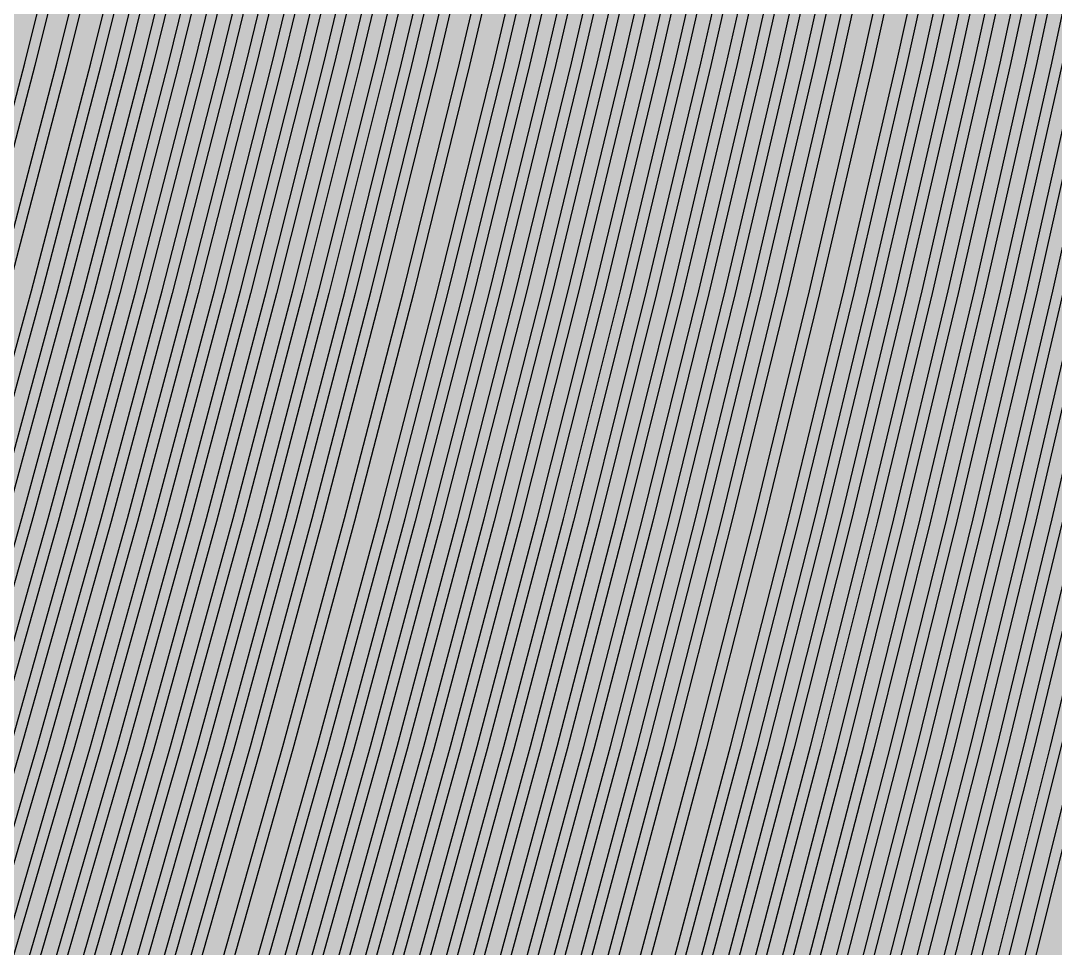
# Model space of a CAD drawing. Header units: metres. Extents: x -7231 to 10969, y -37556 to 1873.
# Drawn here: x 280.9 to 480.9, y -1058.2 to -879 of the extents above; entities that cross this region are included whole.
import ezdxf

# ---------------------------------------------------------------- set-up
doc = ezdxf.new("R2010")
doc.units = ezdxf.units.M
doc.layers.add('Metal1', color=4, linetype='CONTINUOUS')
doc.layers.add('Polyimide', color=7, linetype='CONTINUOUS')

msp = doc.modelspace()

# ---------------------------------------------------------------- hatches: boundary and pattern name
at = {"layer": 'Polyimide'}
msp.add_hatch(color=7, dxfattribs=at).paths.add_polyline_path([(4065.69, -468), (4066.67, -501.99), (4068.51, -535.99), (4071.41, -569.99), (4075.54, -603.99), (4081.04, -637.99), (4088.01, -671.99), (4096.52, -705.98), (4106.62, -739.98), (4118.33, -773.98), (4131.63, -807.98), (4146.49, -841.98), (4162.87, -875.98), (4180.68, -909.97), (4199.83, -943.97), (4220.22, -977.97), (4241.73, -1011.97), (4264.21, -1045.97), (4287.52, -1079.96), (4311.51, -1113.96), (4336.01, -1147.96), (4360.86, -1181.96), (4385.88, -1215.96), (4410.89, -1249.96), (4435.74, -1283.95), (4460.24, -1317.95), (4484.23, -1351.95), (4507.54, -1385.95), (4530.02, -1419.95), (4551.53, -1453.94), (4571.92, -1487.94), (4591.07, -1521.94), (4608.88, -1555.94), (4625.26, -1589.94), (4640.12, -1623.94), (4653.42, -1657.93), (4665.13, -1691.93), (4675.23, -1725.93), (4683.74, -1759.93), (4690.71, -1793.93), (4696.21, -1827.93), (4700.34, -1861.92), (4703.24, -1895.92), (4705.08, -1929.92), (4706.06, -1963.92), (4706.44, -1997.92), (4706.5, -2031.91), (4706.5, -4793.02), (4709.95, -4838.39), (4720.22, -4882.71), (4737.08, -4924.98), (4760.13, -4964.2), (4788.85, -4999.49), (4822.58, -5030.03), (4860.53, -5055.12), (4901.85, -5074.18), (4901.85, -5074.18), (4970.68, -5105.23), (5034.7, -5145.26), (5092.76, -5193.54), (5143.8, -5249.19), (5186.89, -5311.2), (5221.24, -5378.44), (5246.23, -5449.69), (5261.41, -5523.66), (5266.5, -5599), (5261.41, -5674.34), (5246.23, -5748.31), (5221.24, -5819.56), (5186.89, -5886.8), (5143.8, -5948.81), (5092.76, -6004.46), (5034.7, -6052.74), (4970.68, -6092.77), (4901.85, -6123.82), (4860.53, -6142.88), (4822.58, -6167.97), (4788.85, -6198.51), (4760.13, -6233.8), (4737.08, -6273.02), (4720.22, -6315.29), (4709.95, -6359.61), (4706.5, -6404.98), (4706.5, -9221.52), (4709.95, -9266.88), (4720.22, -9311.21), (4737.08, -9353.47), (4760.13, -9392.7), (4788.85, -9427.98), (4822.58, -9458.52), (4860.53, -9483.61), (4901.85, -9502.67), (4970.68, -9533.72), (5034.7, -9573.75), (5092.76, -9622.03), (5143.8, -9677.68), (5186.89, -9739.69), (5221.24, -9806.94), (5246.23, -9878.19), (5261.41, -9952.16), (5266.5, -10027.49), (5261.41, -10102.83), (5246.23, -10176.8), (5221.24, -10248.05), (5186.89, -10315.3), (5143.8, -10377.31), (5092.76, -10432.96), (5034.7, -10481.24), (4970.68, -10521.27), (4901.85, -10552.32), (4860.53, -10571.38), (4822.58, -10596.46), (4788.85, -10627), (4760.13, -10662.29), (4737.08, -10701.52), (4720.22, -10743.78), (4709.95, -10788.1), (4706.5, -10833.47), (4706.5, -13650.01), (4709.95, -13695.38), (4720.22, -13739.7), (4737.08, -13781.96), (4760.13, -13821.19), (4788.85, -13856.48), (4822.58, -13887.02), (4860.53, -13912.11), (4901.85, -13931.17), (4970.68, -13962.22), (5034.7, -14002.25), (5092.76, -14050.53), (5143.8, -14106.18), (5186.89, -14168.19), (5221.24, -14235.43), (5246.23, -14306.68), (5261.41, -14380.65), (5266.5, -14455.99), (5261.41, -14531.33), (5246.23, -14605.29), (5221.24, -14676.55), (5186.89, -14743.79), (5143.8, -14805.8), (5092.76, -14861.45), (5034.7, -14909.73), (4970.68, -14949.76), (4901.85, -14980.81), (4860.53, -14999.87), (4822.58, -15024.96), (4788.85, -15055.5), (4760.13, -15090.79), (4737.08, -15130.01), (4720.22, -15172.27), (4709.95, -15216.6), (4706.5, -15261.97), (4706.5, -15455.99), (4720.95, -15750.04), (4764.14, -16041.26), (4835.68, -16326.84), (4934.86, -16604.04), (5060.74, -16870.18), (5212.09, -17122.7), (5387.47, -17359.17), (5585.18, -17577.31), (5803.32, -17775.02), (6039.79, -17950.4), (6292.31, -18101.75), (6558.45, -18227.63), (6835.65, -18326.81), (7121.23, -18398.34), (7412.45, -18441.54), (7706.5, -18455.99), (9969.01, -18455.99), (10047.42, -18459.84), (10125.08, -18471.36), (10201.23, -18490.44), (10275.15, -18516.89), (10346.12, -18550.45), (10413.46, -18590.81), (10476.52, -18637.58), (10534.69, -18690.3), (10587.41, -18748.47), (10634.18, -18811.53), (10674.54, -18878.87), (10708.11, -18949.84), (10734.56, -19023.76), (10753.63, -19099.92), (10765.15, -19177.58), (10769.01, -19255.99), (10769.01, -20895.8), (10730.24, -20951.41), (10694.6, -21009.08), (10662.21, -21068.63), (10633.17, -21129.89), (10607.55, -21192.66), (10585.45, -21256.74), (10566.93, -21321.96), (10552.05, -21388.09), (10540.84, -21454.95), (10533.35, -21522.33), (10529.6, -21590.02), (10529.6, -21657.81), (10533.35, -21725.5), (10540.84, -21792.87), (10552.05, -21859.73), (10566.93, -21925.87), (10585.45, -21991.08), (10607.55, -22055.17), (10633.17, -22117.94), (10662.21, -22179.19), (10694.6, -22238.74), (10730.24, -22296.41), (10769.01, -22352.03), (10769.01, -32454.24), (10728.74, -32510.49), (10691.72, -32568.92), (10658.05, -32629.35), (10627.85, -32691.58), (10601.2, -32755.42), (10578.21, -32820.67), (10558.93, -32887.1), (10543.44, -32954.52), (10531.77, -33022.71), (10523.97, -33091.44), (10520.07, -33160.51), (10520.07, -33229.69), (10523.97, -33298.75), (10531.77, -33367.49), (10543.44, -33435.67), (10558.93, -33503.09), (10578.21, -33569.53), (10601.2, -33634.77), (10627.85, -33698.61), (10658.05, -33760.85), (10691.72, -33821.28), (10728.74, -33879.71), (10769.01, -33935.96), (10769.01, -36556), (10765.15, -36634.41), (10753.63, -36712.07), (10734.56, -36788.23), (10708.11, -36862.15), (10674.54, -36933.12), (10634.18, -37000.46), (10587.41, -37063.51), (10534.69, -37121.69), (10476.52, -37174.41), (10413.46, -37221.18), (10346.12, -37261.54), (10275.15, -37295.1), (10201.23, -37321.55), (10125.08, -37340.63), (10047.42, -37352.15), (9969.01, -37356), (-6231.01, -37356), (-6309.42, -37352.15), (-6387.08, -37340.63), (-6463.23, -37321.55), (-6537.15, -37295.1), (-6608.12, -37261.54), (-6675.46, -37221.18), (-6738.52, -37174.41), (-6796.69, -37121.69), (-6849.41, -37063.51), (-6896.18, -37000.46), (-6936.54, -36933.12), (-6970.11, -36862.15), (-6996.56, -36788.23), (-7015.63, -36712.07), (-7027.15, -36634.41), (-7031.01, -36556), (-7031.01, -33936), (-6990.74, -33879.75), (-6953.7, -33821.31), (-6920.03, -33760.88), (-6889.82, -33698.64), (-6863.18, -33634.8), (-6840.18, -33569.55), (-6820.9, -33503.11), (-6805.4, -33435.69), (-6793.74, -33367.49), (-6785.94, -33298.75), (-6782.03, -33229.68), (-6782.03, -33160.5), (-6785.94, -33091.43), (-6793.74, -33022.69), (-6805.4, -32954.5), (-6820.9, -32887.07), (-6840.18, -32820.63), (-6863.18, -32755.39), (-6889.82, -32691.54), (-6920.03, -32629.3), (-6953.7, -32568.87), (-6990.74, -32510.43), (-7031.01, -32454.18), (-7031.01, -22364.83), (-6990.74, -22308.58), (-6953.7, -22250.14), (-6920.03, -22189.71), (-6889.82, -22127.47), (-6863.18, -22063.62), (-6840.18, -21998.38), (-6820.9, -21931.94), (-6805.4, -21864.51), (-6793.74, -21796.32), (-6785.94, -21727.58), (-6782.03, -21658.51), (-6782.03, -21589.33), (-6785.94, -21520.26), (-6793.74, -21451.52), (-6805.4, -21383.32), (-6820.9, -21315.9), (-6840.18, -21249.46), (-6863.18, -21184.21), (-6889.82, -21120.37), (-6920.03, -21058.13), (-6953.7, -20997.7), (-6990.74, -20939.26), (-7031.01, -20883.01), (-7031.01, -19255.99), (-7027.15, -19177.58), (-7015.63, -19099.92), (-6996.56, -19023.76), (-6970.11, -18949.84), (-6936.54, -18878.87), (-6896.18, -18811.53), (-6849.41, -18748.47), (-6796.69, -18690.3), (-6738.52, -18637.58), (-6675.46, -18590.81), (-6608.12, -18550.45), (-6537.15, -18516.89), (-6463.23, -18490.44), (-6387.08, -18471.36), (-6309.42, -18459.84), (-6231.01, -18455.99), (-3968.5, -18455.99), (-3674.45, -18441.54), (-3383.23, -18398.34), (-3097.65, -18326.81), (-2820.45, -18227.63), (-2554.31, -18101.75), (-2301.79, -17950.4), (-2065.32, -17775.02), (-1847.18, -17577.31), (-1649.47, -17359.17), (-1474.09, -17122.7), (-1322.74, -16870.18), (-1196.86, -16604.04), (-1097.68, -16326.84), (-1026.14, -16041.26), (-982.95, -15750.04), (-968.5, -15455.99), (-968.5, -15261.97), (-971.95, -15216.6), (-982.22, -15172.27), (-999.08, -15130.01), (-1022.13, -15090.79), (-1050.85, -15055.5), (-1084.58, -15024.96), (-1122.53, -14999.87), (-1163.85, -14980.81), (-1232.68, -14949.76), (-1296.7, -14909.73), (-1354.76, -14861.45), (-1405.8, -14805.8), (-1448.89, -14743.79), (-1483.24, -14676.55), (-1508.23, -14605.29), (-1523.41, -14531.33), (-1528.5, -14455.99), (-1523.41, -14380.65), (-1508.23, -14306.68), (-1483.24, -14235.43), (-1448.89, -14168.19), (-1405.8, -14106.18), (-1354.76, -14050.53), (-1296.7, -14002.25), (-1232.68, -13962.22), (-1163.85, -13931.17), (-1122.53, -13912.11), (-1084.58, -13887.02), (-1050.85, -13856.48), (-1022.13, -13821.19), (-999.08, -13781.96), (-982.22, -13739.7), (-971.95, -13695.38), (-968.5, -13650.01), (-968.5, -12309.64), (-971.95, -12264.27), (-982.22, -12219.94), (-999.08, -12177.68), (-1022.13, -12138.46), (-1050.85, -12103.17), (-1084.58, -12072.63), (-1122.53, -12047.54), (-1163.85, -12028.48), (-1232.68, -11997.43), (-1296.7, -11957.4), (-1354.76, -11909.12), (-1405.8, -11853.47), (-1448.89, -11791.46), (-1483.24, -11724.22), (-1508.23, -11652.96), (-1523.41, -11579), (-1528.5, -11503.66), (-1523.41, -11428.32), (-1508.23, -11354.35), (-1483.24, -11283.1), (-1448.89, -11215.86), (-1405.8, -11153.85), (-1354.76, -11098.2), (-1296.7, -11049.92), (-1232.68, -11009.89), (-1163.85, -10978.84), (-1122.53, -10959.78), (-1084.58, -10934.69), (-1050.85, -10904.15), (-1022.13, -10868.86), (-999.08, -10829.63), (-982.22, -10787.37), (-971.95, -10743.05), (-968.5, -10697.68), (-968.5, -9357.31), (-971.95, -9311.94), (-982.22, -9267.62), (-999.08, -9225.35), (-1022.13, -9186.13), (-1050.85, -9150.84), (-1084.58, -9120.3), (-1122.53, -9095.21), (-1163.85, -9076.15), (-1163.85, -9076.15), (-1232.68, -9045.1), (-1296.7, -9005.07), (-1354.76, -8956.79), (-1405.8, -8901.14), (-1448.89, -8839.13), (-1483.24, -8771.89), (-1508.23, -8700.64), (-1523.41, -8626.67), (-1528.5, -8551.33), (-1523.41, -8475.99), (-1508.23, -8402.02), (-1483.24, -8330.77), (-1448.89, -8263.53), (-1405.8, -8201.52), (-1354.76, -8145.87), (-1296.7, -8097.59), (-1232.68, -8057.56), (-1163.85, -8026.51), (-1163.85, -8026.51), (-1122.53, -8007.45), (-1084.58, -7982.36), (-1050.85, -7951.82), (-1022.13, -7916.53), (-999.08, -7877.31), (-982.22, -7835.04), (-971.95, -7790.72), (-968.5, -7745.35), (-968.5, -6404.98), (-971.95, -6359.61), (-982.22, -6315.29), (-999.08, -6273.02), (-1022.13, -6233.8), (-1050.85, -6198.51), (-1084.58, -6167.97), (-1122.53, -6142.88), (-1163.85, -6123.82), (-1163.85, -6123.82), (-1232.68, -6092.77), (-1296.7, -6052.74), (-1354.76, -6004.46), (-1405.8, -5948.81), (-1448.89, -5886.8), (-1483.24, -5819.56), (-1508.23, -5748.31), (-1523.41, -5674.34), (-1528.5, -5599), (-1523.41, -5523.66), (-1508.23, -5449.69), (-1483.24, -5378.44), (-1448.89, -5311.2), (-1405.8, -5249.19), (-1354.76, -5193.54), (-1296.7, -5145.26), (-1232.68, -5105.23), (-1163.85, -5074.18), (-1163.85, -5074.18), (-1122.53, -5055.12), (-1084.58, -5030.03), (-1050.85, -4999.49), (-1022.13, -4964.2), (-999.08, -4924.98), (-982.22, -4882.71), (-971.95, -4838.39), (-968.5, -4793.02), (-968.5, -2031.91), (-968.44, -1997.92), (-968.06, -1963.92), (-967.05, -1929.92), (-965.18, -1895.92), (-962.22, -1861.92), (-958.01, -1827.93), (-952.41, -1793.93), (-945.31, -1759.93), (-936.64, -1725.93), (-926.35, -1691.93), (-914.43, -1657.93), (-900.88, -1623.94), (-885.74, -1589.94), (-869.05, -1555.94), (-850.91, -1521.94), (-831.4, -1487.94), (-810.63, -1453.94), (-788.72, -1419.95), (-765.82, -1385.95), (-742.07, -1351.95), (-717.63, -1317.95), (-692.67, -1283.95), (-667.36, -1249.96), (-641.88, -1215.96), (-616.39, -1181.96), (-591.08, -1147.96), (-566.12, -1113.96), (-541.68, -1079.96), (-517.93, -1045.97), (-495.03, -1011.97), (-473.12, -977.97), (-452.35, -943.97), (-432.84, -909.97), (-414.7, -875.98), (-398.01, -841.98), (-382.87, -807.98), (-369.32, -773.98), (-357.4, -739.98), (-347.11, -705.98), (-338.44, -671.99), (-331.34, -637.99), (-325.74, -603.99), (-321.53, -569.99), (-318.57, -535.99), (-316.7, -501.99), (-315.69, -468), (-315.31, -434), (-315.25, -400), (-315.25, 401), (-315.25, 451), (-315.25, 1644), (-270.25, 1644), (-270.03, 1637.13), (-269.35, 1630.29), (-268.23, 1623.52), (-266.67, 1616.82), (-264.68, 1610.25), (-262.26, 1603.82), (-259.42, 1597.56), (-256.18, 1591.5), (-252.55, 1585.67), (-248.55, 1580.08), (-244.19, 1574.77), (-239.5, 1569.75), (-234.48, 1565.06), (-229.17, 1560.7), (-223.58, 1556.7), (-217.75, 1553.07), (-211.69, 1549.83), (-205.43, 1546.99), (-199, 1544.57), (-192.43, 1542.58), (-185.73, 1541.02), (-178.96, 1539.9), (-172.12, 1539.22), (-165.25, 1539), (-158.38, 1539.22), (-151.54, 1539.9), (-144.77, 1541.02), (-138.07, 1542.58), (-131.5, 1544.57), (-125.07, 1546.99), (-118.81, 1549.83), (-112.75, 1553.07), (-106.92, 1556.7), (-101.33, 1560.7), (-96.02, 1565.06), (-91, 1569.75), (-86.31, 1574.77), (-81.95, 1580.08), (-77.95, 1585.67), (-74.32, 1591.5), (-71.08, 1597.56), (-68.24, 1603.82), (-65.82, 1610.25), (-63.83, 1616.82), (-62.27, 1623.52), (-61.15, 1630.29), (-60.47, 1637.13), (-60.25, 1644), (1853, 1644), (1853, 1573), (3815.25, 1573), (3815.46, 1579.54), (3816.11, 1586.05), (3817.17, 1592.51), (3818.66, 1598.88), (3820.56, 1605.14), (3822.86, 1611.27), (3825.56, 1617.23), (3828.65, 1623), (3832.1, 1628.56), (3835.91, 1633.88), (3840.07, 1638.93), (3844.54, 1643.71), (3849.32, 1648.18), (3854.37, 1652.34), (3859.69, 1656.15), (3865.25, 1659.6), (3871.02, 1662.69), (3876.98, 1665.39), (3883.11, 1667.69), (3889.37, 1669.59), (3895.74, 1671.08), (3902.2, 1672.14), (3908.71, 1672.79), (3915.25, 1673), (3921.79, 1672.79), (3928.3, 1672.14), (3934.76, 1671.08), (3941.13, 1669.59), (3947.39, 1667.69), (3953.52, 1665.39), (3959.48, 1662.69), (3965.25, 1659.6), (3970.81, 1656.15), (3976.13, 1652.34), (3981.18, 1648.18), (3985.96, 1643.71), (3990.43, 1638.93), (3994.59, 1633.88), (3998.4, 1628.56), (4001.85, 1623), (4004.94, 1617.23), (4007.64, 1611.27), (4009.94, 1605.14), (4011.84, 1598.88), (4013.33, 1592.51), (4014.39, 1586.05), (4015.04, 1579.54), (4015.25, 1573), (4065.25, 1573), (4065.25, 451), (4065.25, 401), (4065.25, -400), (4065.31, -434), (4065.69, -468)])

# ---------------------------------------------------------------- linework, layer by layer
at = {"layer": 'Metal1'}
for points in [[(363.03, -1415.32), (378.04, -1371.31), (392.52, -1327.3), (406.49, -1283.29), (419.96, -1239.28), (432.93, -1195.27), (445.41, -1151.27), (457.39, -1107.26), (468.9, -1063.25), (479.93, -1019.24), (490.49, -975.23), (500.58, -931.22), (510.21, -887.21), (519.38, -843.2), (528.09, -799.19), (536.36, -755.18), (544.18, -711.17), (551.56, -667.16), (558.5, -623.15), (565, -579.14), (571.07, -535.13), (576.71, -491.13), (581.92, -447.12), (586.7, -403.11)], [(588.69, -403.31), (583.91, -447.34), (578.69, -491.37), (573.05, -535.4), (566.98, -579.43), (560.47, -623.46), (553.53, -667.48), (546.15, -711.51), (538.33, -755.54), (530.06, -799.57), (521.34, -843.6), (512.16, -887.63), (502.53, -931.66), (492.43, -975.69), (481.87, -1019.71), (470.84, -1063.74), (459.33, -1107.77), (447.33, -1151.8), (434.85, -1195.83), (421.88, -1239.86), (408.4, -1283.89), (394.42, -1327.92), (379.93, -1371.95), (364.92, -1415.98)], [(368.77, -1415.32), (383.69, -1371.31), (398.11, -1327.3), (412.01, -1283.29), (425.41, -1239.29), (438.32, -1195.28), (450.73, -1151.27), (462.66, -1107.26), (474.11, -1063.25), (485.08, -1019.24), (495.59, -975.23), (505.63, -931.22), (515.21, -887.21), (524.34, -843.2), (533.01, -799.19), (541.23, -755.18), (549.02, -711.17), (556.36, -667.16), (563.26, -623.15), (569.73, -579.15), (575.77, -535.14), (581.38, -491.13), (586.57, -447.12)], [(588.55, -447.34), (583.37, -491.37), (577.75, -535.4), (571.71, -579.43), (565.24, -623.46), (558.33, -667.48), (550.99, -711.51), (543.2, -755.54), (534.97, -799.57), (526.3, -843.6), (517.17, -887.63), (507.58, -931.66), (497.54, -975.68), (487.03, -1019.71), (476.05, -1063.74), (464.59, -1107.77), (452.66, -1151.8), (440.24, -1195.83), (427.33, -1239.86), (413.92, -1283.89), (400.01, -1327.92), (385.59, -1371.95), (370.66, -1415.97)], [(105.47, -1415.26), (123.43, -1371.26), (140.77, -1327.25), (157.5, -1283.24), (173.63, -1239.23), (189.15, -1195.23), (204.09, -1151.22), (218.44, -1107.21), (232.22, -1063.2), (245.43, -1019.19), (258.07, -975.19), (270.15, -931.18), (281.68, -887.17), (292.65, -843.16), (303.09, -799.16), (312.99, -755.15), (322.35, -711.14), (331.18, -667.13), (339.49, -623.13), (347.28, -579.12), (354.54, -535.11)], [(356.52, -535.42), (349.25, -579.45), (341.46, -623.48), (333.15, -667.52), (324.31, -711.55), (314.94, -755.58), (305.04, -799.61), (294.6, -843.64), (283.61, -887.67), (272.08, -931.7), (259.99, -975.73), (247.34, -1019.76), (234.13, -1063.79), (220.35, -1107.82), (205.99, -1151.85), (191.04, -1195.88), (175.51, -1239.91), (159.37, -1283.94), (142.64, -1327.97), (125.29, -1372), (107.31, -1416.03)], [(111.96, -1415.26), (129.89, -1371.26), (147.21, -1327.25), (163.91, -1283.24), (180.01, -1239.23), (195.51, -1195.23), (210.42, -1151.22), (224.75, -1107.21), (238.5, -1063.2), (251.69, -1019.2), (264.31, -975.19), (276.37, -931.18), (287.88, -887.17), (298.84, -843.16), (309.26, -799.16), (319.14, -755.15), (328.49, -711.14), (337.3, -667.13), (345.6, -623.13), (353.37, -579.12), (360.62, -535.11)], [(362.6, -535.42), (355.34, -579.45), (347.57, -623.48), (339.27, -667.51), (330.44, -711.55), (321.09, -755.58), (311.21, -799.61), (300.78, -843.64), (289.81, -887.67), (278.3, -931.7), (266.23, -975.73), (253.61, -1019.76), (240.42, -1063.79), (226.65, -1107.82), (212.32, -1151.85), (197.4, -1195.88), (181.89, -1239.91), (165.78, -1283.94), (149.07, -1327.97), (131.75, -1372), (113.81, -1416.03)], [(118.71, -1415.27), (136.62, -1371.26), (153.92, -1327.25), (170.61, -1283.24), (186.7, -1239.23), (202.18, -1195.23), (217.08, -1151.22), (231.4, -1107.21), (245.14, -1063.2), (258.32, -1019.2), (270.93, -975.19), (282.98, -931.18), (294.48, -887.17), (305.43, -843.16), (315.84, -799.16), (325.71, -755.15), (335.05, -711.14), (343.86, -667.13), (352.15, -623.13), (359.92, -579.12), (367.16, -535.11)], [(369.14, -535.42), (361.89, -579.45), (354.12, -623.48), (345.83, -667.51), (337.01, -711.54), (327.67, -755.58), (317.79, -799.61), (307.37, -843.64), (296.41, -887.67), (284.91, -931.7), (272.85, -975.73), (260.24, -1019.76), (247.06, -1063.79), (233.31, -1107.82), (218.98, -1151.85), (204.08, -1195.88), (188.58, -1239.91), (172.49, -1283.94), (155.79, -1327.97), (138.48, -1372), (120.55, -1416.03)], [(124.44, -1415.27), (142.28, -1371.26), (159.51, -1327.25), (176.13, -1283.24), (192.15, -1239.24), (207.57, -1195.23), (222.41, -1151.22), (236.67, -1107.21), (250.35, -1063.2), (263.47, -1019.2), (276.03, -975.19), (288.03, -931.18), (299.48, -887.17), (310.39, -843.17), (320.75, -799.16), (330.59, -755.15), (339.89, -711.14), (348.66, -667.13), (356.91, -623.13), (364.65, -579.12), (371.87, -535.11)], [(373.84, -535.42), (366.62, -579.45), (358.88, -623.48), (350.63, -667.51), (341.85, -711.54), (332.54, -755.57), (322.7, -799.6), (312.33, -843.64), (301.42, -887.67), (289.96, -931.7), (277.95, -975.73), (265.39, -1019.76), (252.27, -1063.79), (238.57, -1107.82), (224.31, -1151.85), (209.46, -1195.88), (194.03, -1239.91), (178, -1283.94), (161.38, -1327.97), (144.14, -1372), (126.29, -1416.03)], [(130.17, -1415.27), (147.94, -1371.26), (165.1, -1327.25), (181.65, -1283.24), (197.6, -1239.24), (212.96, -1195.23), (227.73, -1151.22), (241.93, -1107.21), (255.56, -1063.21), (268.62, -1019.2), (281.13, -975.19), (293.08, -931.18), (304.48, -887.17), (315.34, -843.17), (325.67, -799.16), (335.46, -755.15), (344.72, -711.14), (353.46, -667.13), (361.68, -623.13), (369.38, -579.12), (376.57, -535.11)], [(378.54, -535.42), (371.35, -579.45), (363.65, -623.48), (355.42, -667.51), (346.68, -711.54), (337.41, -755.57), (327.62, -799.6), (317.29, -843.63), (306.42, -887.66), (295.01, -931.69), (283.06, -975.73), (270.54, -1019.76), (257.47, -1063.79), (243.84, -1107.82), (229.63, -1151.85), (214.85, -1195.88), (199.48, -1239.91), (183.52, -1283.94), (166.96, -1327.97), (149.8, -1372), (132.02, -1416.03)], [(135.91, -1415.27), (153.6, -1371.26), (170.68, -1327.25), (187.16, -1283.25), (203.05, -1239.24), (218.34, -1195.23), (233.06, -1151.22), (247.2, -1107.21), (260.77, -1063.21), (273.78, -1019.2), (286.23, -975.19), (298.13, -931.18), (309.49, -887.17), (320.3, -843.17), (330.58, -799.16), (340.33, -755.15), (349.56, -711.14), (358.26, -667.14), (366.44, -623.13), (374.11, -579.12), (381.27, -535.11)], [(383.25, -535.42), (376.08, -579.45), (368.41, -623.48), (360.22, -667.51), (351.52, -711.54), (342.29, -755.57), (332.53, -799.6), (322.25, -843.63), (311.43, -887.66), (300.06, -931.69), (288.16, -975.72), (275.7, -1019.75), (262.68, -1063.78), (249.11, -1107.81), (234.96, -1151.85), (220.24, -1195.88), (204.93, -1239.91), (189.04, -1283.94), (172.55, -1327.97), (155.46, -1372), (137.76, -1416.03)], [(141.64, -1415.27), (159.26, -1371.26), (176.27, -1327.25), (192.68, -1283.25), (208.5, -1239.24), (223.73, -1195.23), (238.38, -1151.22), (252.46, -1107.22), (265.98, -1063.21), (278.93, -1019.2), (291.33, -975.19), (303.18, -931.18), (314.49, -887.18), (325.26, -843.17), (335.5, -799.16), (345.21, -755.15), (354.39, -711.14), (363.06, -667.14), (371.21, -623.13), (378.84, -579.12), (385.97, -535.11)], [(387.95, -535.42), (380.82, -579.45), (373.17, -623.48), (365.02, -667.51), (356.35, -711.54), (347.16, -755.57), (337.45, -799.6), (327.21, -843.63), (316.43, -887.66), (305.12, -931.69), (293.26, -975.72), (280.85, -1019.75), (267.89, -1063.78), (254.37, -1107.81), (240.28, -1151.84), (225.62, -1195.87), (210.38, -1239.9), (194.56, -1283.93), (178.14, -1327.96), (161.12, -1371.99), (143.49, -1416.03)], [(147.37, -1415.27), (164.92, -1371.26), (181.86, -1327.26), (198.2, -1283.25), (213.95, -1239.24), (229.12, -1195.23), (243.71, -1151.22), (257.73, -1107.22), (271.18, -1063.21), (284.08, -1019.2), (296.43, -975.19), (308.23, -931.18), (319.49, -887.18), (330.22, -843.17), (340.41, -799.16), (350.08, -755.15), (359.23, -711.15), (367.86, -667.14), (375.97, -623.13), (383.57, -579.12), (390.67, -535.11)], [(392.65, -535.42), (385.55, -579.45), (377.94, -623.48), (369.82, -667.51), (361.19, -711.54), (352.04, -755.57), (342.36, -799.6), (332.16, -843.63), (321.43, -887.66), (310.17, -931.69), (298.36, -975.72), (286.01, -1019.75), (273.1, -1063.78), (259.64, -1107.81), (245.61, -1151.84), (231.01, -1195.87), (215.84, -1239.9), (200.08, -1283.93), (183.73, -1327.96), (166.78, -1371.99), (149.22, -1416.02)], [(153.1, -1415.27), (170.57, -1371.27), (187.44, -1327.26), (203.72, -1283.25), (219.4, -1239.24), (234.5, -1195.23), (249.03, -1151.23), (262.99, -1107.22), (276.39, -1063.21), (289.24, -1019.2), (301.53, -975.19), (313.28, -931.19), (324.5, -887.18), (335.18, -843.17), (345.33, -799.16), (354.95, -755.15), (364.06, -711.15), (372.65, -667.14), (380.73, -623.13), (388.31, -579.12), (395.37, -535.11)], [(397.35, -535.42), (390.28, -579.45), (382.7, -623.48), (374.62, -667.51), (366.02, -711.54), (356.91, -755.57), (347.28, -799.6), (337.12, -843.63), (326.44, -887.66), (315.22, -931.69), (303.46, -975.72), (291.16, -1019.75), (278.31, -1063.78), (264.9, -1107.81), (250.93, -1151.84), (236.4, -1195.87), (221.29, -1239.9), (205.6, -1283.93), (189.31, -1327.96), (172.44, -1371.99), (154.96, -1416.02)], [(158.84, -1415.27), (176.23, -1371.27), (193.03, -1327.26), (209.23, -1283.25), (224.85, -1239.24), (239.89, -1195.23), (254.36, -1151.23), (268.26, -1107.22), (281.6, -1063.21), (294.39, -1019.2), (306.63, -975.19), (318.33, -931.19), (329.5, -887.18), (340.13, -843.17), (350.24, -799.16), (359.83, -755.15), (368.9, -711.15), (377.45, -667.14), (385.5, -623.13), (393.04, -579.12), (400.08, -535.11)], [(402.05, -535.42), (395.01, -579.45), (387.47, -623.48), (379.42, -667.51), (370.86, -711.54), (361.78, -755.57), (352.19, -799.6), (342.08, -843.63), (331.44, -887.66), (320.27, -931.69), (308.56, -975.72), (296.31, -1019.75), (283.52, -1063.78), (270.17, -1107.81), (256.26, -1151.84), (241.79, -1195.87), (226.74, -1239.9), (211.11, -1283.93), (194.9, -1327.96), (178.1, -1371.99), (160.69, -1416.02)], [(164.57, -1415.28), (181.89, -1371.27), (198.62, -1327.26), (214.75, -1283.25), (230.3, -1239.24), (245.28, -1195.24), (259.68, -1151.23), (273.52, -1107.22), (286.81, -1063.21), (299.54, -1019.2), (311.73, -975.2), (323.39, -931.19), (334.5, -887.18), (345.09, -843.17), (355.16, -799.16), (364.7, -755.16), (373.73, -711.15), (382.25, -667.14), (390.26, -623.13), (397.77, -579.12), (404.78, -535.11)], [(406.75, -535.42), (399.74, -579.45), (392.23, -623.48), (384.22, -667.51), (375.69, -711.54), (366.66, -755.57), (357.11, -799.6), (347.04, -843.63), (336.45, -887.66), (325.32, -931.69), (313.67, -975.72), (301.47, -1019.75), (288.73, -1063.78), (275.43, -1107.81), (261.59, -1151.84), (247.17, -1195.87), (232.19, -1239.9), (216.63, -1283.93), (200.49, -1327.96), (183.76, -1371.99), (166.43, -1416.02)], [(170.3, -1415.28), (187.55, -1371.27), (204.2, -1327.26), (220.27, -1283.25), (235.75, -1239.25), (250.66, -1195.24), (265.01, -1151.23), (278.79, -1107.22), (292.02, -1063.21), (304.7, -1019.21), (316.84, -975.2), (328.44, -931.19), (339.51, -887.18), (350.05, -843.17), (360.07, -799.16), (369.58, -755.16), (378.57, -711.15), (387.05, -667.14), (395.03, -623.13), (402.5, -579.12), (409.48, -535.12)], [(411.46, -535.42), (404.48, -579.45), (397, -623.48), (389.01, -667.51), (380.53, -711.54), (371.53, -755.57), (362.02, -799.6), (352, -843.63), (341.45, -887.66), (330.37, -931.69), (318.77, -975.72), (306.62, -1019.75), (293.94, -1063.78), (280.7, -1107.81), (266.91, -1151.84), (252.56, -1195.87), (237.64, -1239.9), (222.15, -1283.93), (206.08, -1327.96), (189.42, -1371.99), (172.16, -1416.02)], [(176.03, -1415.28), (193.21, -1371.27), (209.79, -1327.26), (225.79, -1283.25), (241.2, -1239.25), (256.05, -1195.24), (270.33, -1151.23), (284.05, -1107.22), (297.22, -1063.21), (309.85, -1019.21), (321.94, -975.2), (333.49, -931.19), (344.51, -887.18), (355.01, -843.17), (364.99, -799.17), (374.45, -755.16), (383.4, -711.15), (391.85, -667.14), (399.79, -623.13), (407.23, -579.12), (414.18, -535.12)], [(416.16, -535.42), (409.21, -579.45), (401.76, -623.48), (393.81, -667.51), (385.36, -711.54), (376.41, -755.57), (366.94, -799.6), (356.96, -843.63), (346.45, -887.66), (335.43, -931.69), (323.87, -975.72), (311.78, -1019.75), (299.14, -1063.78), (285.97, -1107.81), (272.24, -1151.84), (257.95, -1195.87), (243.09, -1239.9), (227.67, -1283.93), (211.67, -1327.96), (195.08, -1371.99), (177.89, -1416.02)], [(181.77, -1415.28), (198.87, -1371.27), (215.38, -1327.26), (231.3, -1283.26), (246.65, -1239.25), (261.43, -1195.24), (275.65, -1151.23), (289.32, -1107.22), (302.43, -1063.22), (315, -1019.21), (327.04, -975.2), (338.54, -931.19), (349.51, -887.18), (359.97, -843.17), (369.9, -799.17), (379.32, -755.16), (388.24, -711.15), (396.65, -667.14), (404.55, -623.13), (411.97, -579.13), (418.88, -535.12)], [(420.86, -535.42), (413.94, -579.45), (406.52, -623.48), (398.61, -667.51), (390.2, -711.54), (381.28, -755.57), (371.85, -799.6), (361.91, -843.63), (351.46, -887.66), (340.48, -931.69), (328.97, -975.72), (316.93, -1019.75), (304.35, -1063.78), (291.23, -1107.81), (277.56, -1151.84), (263.33, -1195.87), (248.55, -1239.9), (233.19, -1283.93), (217.25, -1327.96), (200.74, -1371.99), (183.63, -1416.02)], [(187.5, -1415.28), (204.53, -1371.27), (220.96, -1327.27), (236.82, -1283.26), (252.1, -1239.25), (266.82, -1195.24), (280.98, -1151.23), (294.58, -1107.22), (307.64, -1063.22), (320.16, -1019.21), (332.14, -975.2), (343.59, -931.19), (354.52, -887.18), (364.92, -843.18), (374.82, -799.17), (384.2, -755.16), (393.07, -711.15), (401.44, -667.14), (409.32, -623.13), (416.7, -579.13), (423.58, -535.12)], [(425.56, -535.42), (418.67, -579.45), (411.29, -623.48), (403.41, -667.51), (395.03, -711.54), (386.15, -755.57), (376.77, -799.6), (366.87, -843.62), (356.46, -887.65), (345.53, -931.68), (334.07, -975.71), (322.08, -1019.74), (309.56, -1063.77), (296.5, -1107.8), (282.89, -1151.83), (268.72, -1195.86), (254, -1239.89), (238.71, -1283.92), (222.84, -1327.95), (206.4, -1371.98), (189.36, -1416.01)], [(193.23, -1415.28), (210.18, -1371.27), (226.55, -1327.27), (242.34, -1283.26), (257.55, -1239.25), (272.21, -1195.24), (286.3, -1151.23), (299.85, -1107.23), (312.85, -1063.22), (325.31, -1019.21), (337.24, -975.2), (348.64, -931.19), (359.52, -887.18), (369.88, -843.18), (379.73, -799.17), (389.07, -755.16), (397.91, -711.15), (406.24, -667.14), (414.08, -623.13), (421.43, -579.13), (428.29, -535.12)], [(430.26, -535.42), (423.4, -579.45), (416.05, -623.47), (408.21, -667.5), (399.87, -711.53), (391.03, -755.56), (381.68, -799.59), (371.83, -843.62), (361.46, -887.65), (350.58, -931.68), (339.17, -975.71), (327.24, -1019.74), (314.77, -1063.77), (301.76, -1107.8), (288.21, -1151.83), (274.11, -1195.86), (259.45, -1239.89), (244.22, -1283.92), (228.43, -1327.95), (212.05, -1371.98), (195.1, -1416.01)], [(199.73, -1415.28), (216.65, -1371.28), (232.98, -1327.27), (248.74, -1283.26), (263.93, -1239.25), (278.56, -1195.24), (292.63, -1151.23), (306.15, -1107.23), (319.13, -1063.22), (331.57, -1019.21), (343.48, -975.2), (354.86, -931.19), (365.72, -887.19), (376.06, -843.18), (385.9, -799.17), (395.22, -755.16), (404.04, -711.15), (412.36, -667.14), (420.19, -623.14), (427.52, -579.13), (434.37, -535.12)], [(436.34, -535.42), (429.5, -579.44), (422.16, -623.47), (414.33, -667.5), (406, -711.53), (397.18, -755.56), (387.85, -799.59), (378.01, -843.62), (367.67, -887.65), (356.8, -931.68), (345.41, -975.71), (333.5, -1019.74), (321.05, -1063.77), (308.07, -1107.8), (294.54, -1151.83), (280.46, -1195.86), (265.83, -1239.89), (250.63, -1283.92), (234.86, -1327.95), (218.52, -1371.98), (201.59, -1416.01)], [(206.47, -1415.28), (223.38, -1371.28), (239.7, -1327.27), (255.45, -1283.26), (270.62, -1239.25), (285.24, -1195.24), (299.3, -1151.23), (312.81, -1107.23), (325.77, -1063.22), (338.2, -1019.21), (350.1, -975.2), (361.47, -931.19), (372.32, -887.19), (382.66, -843.18), (392.48, -799.17), (401.79, -755.16), (410.61, -711.15), (418.92, -667.14), (426.74, -623.14), (434.07, -579.13), (440.91, -535.12)], [(442.89, -535.42), (436.04, -579.44), (428.71, -623.47), (420.89, -667.5), (412.57, -711.53), (403.75, -755.56), (394.43, -799.59), (384.61, -843.62), (374.27, -887.65), (363.41, -931.68), (352.03, -975.71), (340.13, -1019.74), (327.7, -1063.77), (314.72, -1107.8), (301.21, -1151.83), (287.14, -1195.86), (272.52, -1239.89), (257.33, -1283.92), (241.58, -1327.95), (225.25, -1371.98), (208.34, -1416.01)], [(212.21, -1415.29), (229.04, -1371.28), (245.29, -1327.27), (260.97, -1283.26), (276.08, -1239.25), (290.63, -1195.24), (304.62, -1151.24), (318.07, -1107.23), (330.98, -1063.22), (343.36, -1019.21), (355.2, -975.2), (366.52, -931.19), (377.33, -887.19), (387.61, -843.18), (397.39, -799.17), (406.67, -755.16), (415.44, -711.15), (423.72, -667.14), (431.5, -623.14), (438.8, -579.13), (445.61, -535.12)], [(447.59, -535.41), (440.77, -579.44), (433.48, -623.47), (425.69, -667.5), (417.41, -711.53), (408.63, -755.56), (399.35, -799.59), (389.56, -843.62), (379.27, -887.65), (368.46, -931.68), (357.14, -975.71), (345.28, -1019.74), (332.9, -1063.77), (319.99, -1107.8), (306.53, -1151.83), (292.53, -1195.86), (277.97, -1239.89), (262.85, -1283.92), (247.17, -1327.95), (230.91, -1371.98), (214.07, -1416.01)], [(217.94, -1415.29), (234.7, -1371.28), (250.87, -1327.27), (266.48, -1283.26), (281.53, -1239.25), (296.01, -1195.25), (309.95, -1151.24), (323.34, -1107.23), (336.19, -1063.22), (348.51, -1019.21), (360.3, -975.2), (371.57, -931.2), (382.33, -887.19), (392.57, -843.18), (402.31, -799.17), (411.54, -755.16), (420.28, -711.15), (428.52, -667.15), (436.27, -623.14), (443.53, -579.13), (450.31, -535.12)], [(452.29, -535.41), (445.51, -579.44), (438.24, -623.47), (430.49, -667.5), (422.24, -711.53), (413.5, -755.56), (404.26, -799.59), (394.52, -843.62), (384.27, -887.65), (373.51, -931.68), (362.24, -975.71), (350.44, -1019.74), (338.11, -1063.77), (325.25, -1107.8), (311.86, -1151.83), (297.92, -1195.86), (283.42, -1239.89), (268.37, -1283.92), (252.76, -1327.95), (236.57, -1371.98), (219.8, -1416.01)], [(223.67, -1415.29), (240.35, -1371.28), (256.46, -1327.27), (272, -1283.26), (286.98, -1239.25), (301.4, -1195.25), (315.27, -1151.24), (328.6, -1107.23), (341.4, -1063.22), (353.66, -1019.21), (365.4, -975.2), (376.62, -931.2), (387.33, -887.19), (397.53, -843.18), (407.22, -799.17), (416.42, -755.16), (425.11, -711.15), (433.32, -667.15), (441.03, -623.14), (448.26, -579.13), (455.01, -535.12)], [(456.99, -535.41), (450.24, -579.44), (443, -623.47), (435.28, -667.5), (427.08, -711.53), (418.38, -755.56), (409.18, -799.59), (399.48, -843.62), (389.28, -887.65), (378.57, -931.68), (367.34, -975.71), (355.59, -1019.74), (343.32, -1063.77), (330.52, -1107.8), (317.18, -1151.83), (303.3, -1195.86), (288.87, -1239.89), (273.89, -1283.92), (258.34, -1327.95), (242.23, -1371.98), (225.54, -1416.01)], [(229.4, -1415.29), (246.01, -1371.28), (262.05, -1327.27), (277.52, -1283.26), (292.43, -1239.26), (306.78, -1195.25), (320.6, -1151.24), (333.87, -1107.23), (346.61, -1063.22), (358.82, -1019.21), (370.5, -975.21), (381.68, -931.2), (392.34, -887.19), (402.49, -843.18), (412.14, -799.17), (421.29, -755.16), (429.95, -711.16), (438.11, -667.15), (445.8, -623.14), (452.99, -579.13), (459.71, -535.12)], [(461.69, -535.41), (454.97, -579.44), (447.77, -623.47), (440.08, -667.5), (431.91, -711.53), (423.25, -755.56), (414.09, -799.59), (404.44, -843.62), (394.28, -887.65), (383.62, -931.68), (372.44, -975.71), (360.75, -1019.74), (348.53, -1063.77), (335.79, -1107.8), (322.51, -1151.83), (308.69, -1195.86), (294.32, -1239.89), (279.41, -1283.92), (263.93, -1327.95), (247.89, -1371.98), (231.27, -1416.01)], [(235.14, -1415.29), (251.67, -1371.28), (267.63, -1327.27), (283.03, -1283.27), (297.88, -1239.26), (312.17, -1195.25), (325.92, -1151.24), (339.13, -1107.23), (351.81, -1063.22), (363.97, -1019.22), (375.61, -975.21), (386.73, -931.2), (397.34, -887.19), (407.45, -843.18), (417.05, -799.17), (426.16, -755.16), (434.78, -711.16), (442.91, -667.15), (450.56, -623.14), (457.73, -579.13), (464.42, -535.12)], [(466.39, -535.41), (459.7, -579.44), (452.53, -623.47), (444.88, -667.5), (436.75, -711.53), (428.12, -755.56), (419.01, -799.59), (409.4, -843.62), (399.29, -887.65), (388.67, -931.68), (377.54, -975.71), (365.9, -1019.74), (353.74, -1063.77), (341.05, -1107.8), (327.83, -1151.83), (314.08, -1195.86), (299.78, -1239.89), (284.93, -1283.92), (269.52, -1327.95), (253.55, -1371.98), (237.01, -1416)], [(240.87, -1415.29), (257.33, -1371.28), (273.22, -1327.28), (288.55, -1283.27), (303.33, -1239.26), (317.56, -1195.25), (331.25, -1151.24), (344.4, -1107.23), (357.02, -1063.23), (369.12, -1019.22), (380.71, -975.21), (391.78, -931.2), (402.34, -887.19), (412.4, -843.18), (421.97, -799.17), (431.04, -755.17), (439.62, -711.16), (447.71, -667.15), (455.32, -623.14), (462.46, -579.13), (469.12, -535.12)], [(471.1, -535.41), (464.43, -579.44), (457.3, -623.47), (449.68, -667.5), (441.58, -711.53), (433, -755.56), (423.92, -799.59), (414.36, -843.62), (404.29, -887.65), (393.72, -931.68), (382.64, -975.71), (371.05, -1019.74), (358.95, -1063.77), (346.32, -1107.8), (333.16, -1151.83), (319.46, -1195.85), (305.23, -1239.88), (290.44, -1283.91), (275.11, -1327.94), (259.21, -1371.97), (242.74, -1416)], [(246.6, -1415.29), (262.99, -1371.29), (278.81, -1327.28), (294.07, -1283.27), (308.78, -1239.26), (322.94, -1195.25), (336.57, -1151.24), (349.66, -1107.23), (362.23, -1063.23), (374.28, -1019.22), (385.81, -975.21), (396.83, -931.2), (407.35, -887.19), (417.36, -843.18), (426.88, -799.17), (435.91, -755.17), (444.45, -711.16), (452.51, -667.15), (460.09, -623.14), (467.19, -579.13), (473.82, -535.12)], [(475.8, -535.41), (469.17, -579.44), (462.06, -623.47), (454.48, -667.5), (446.42, -711.53), (437.87, -755.56), (428.84, -799.59), (419.31, -843.62), (409.29, -887.65), (398.77, -931.68), (387.75, -975.71), (376.21, -1019.74), (364.16, -1063.76), (351.58, -1107.79), (338.48, -1151.82), (324.85, -1195.85), (310.68, -1239.88), (295.96, -1283.91), (280.69, -1327.94), (264.87, -1371.97), (248.47, -1416)], [(252.34, -1415.3), (268.65, -1371.29), (284.39, -1327.28), (299.59, -1283.27), (314.23, -1239.26), (328.33, -1195.25), (341.89, -1151.24), (354.93, -1107.24), (367.44, -1063.23), (379.43, -1019.22), (390.91, -975.21), (401.88, -931.2), (412.35, -887.19), (422.32, -843.18), (431.8, -799.18), (440.78, -755.17), (449.29, -711.16), (457.31, -667.15), (464.85, -623.14), (471.92, -579.13), (478.52, -535.12)], [(480.5, -535.41), (473.9, -579.44), (466.82, -623.47), (459.28, -667.5), (451.25, -711.53), (442.75, -755.56), (433.75, -799.59), (424.27, -843.62), (414.3, -887.65), (403.82, -931.67), (392.85, -975.7), (381.36, -1019.73), (369.37, -1063.76), (356.85, -1107.79), (343.81, -1151.82), (330.24, -1195.85), (316.13, -1239.88), (301.48, -1283.91), (286.28, -1327.94), (270.53, -1371.97), (254.21, -1416)], [(258.07, -1415.3), (274.31, -1371.29), (289.98, -1327.28), (305.1, -1283.27), (319.68, -1239.26), (333.72, -1195.25), (347.22, -1151.25), (360.19, -1107.24), (372.65, -1063.23), (384.58, -1019.22), (396.01, -975.21), (406.93, -931.2), (417.35, -887.19), (427.28, -843.19), (436.71, -799.18), (445.66, -755.17), (454.12, -711.16), (462.11, -667.15), (469.62, -623.14), (476.65, -579.13), (483.22, -535.12)], [(485.2, -535.41), (478.63, -579.44), (471.59, -623.47), (464.08, -667.5), (456.09, -711.53), (447.62, -755.56), (438.67, -799.59), (429.23, -843.61), (419.3, -887.64), (408.87, -931.67), (397.95, -975.7), (386.52, -1019.73), (374.57, -1063.76), (362.11, -1107.79), (349.13, -1151.82), (335.63, -1195.85), (321.58, -1239.88), (307, -1283.91), (291.87, -1327.94), (276.19, -1371.97), (259.94, -1416)], [(263.8, -1415.3), (279.96, -1371.29), (295.57, -1327.28), (310.62, -1283.27), (325.13, -1239.26), (339.1, -1195.26), (352.54, -1151.25), (365.46, -1107.24), (377.85, -1063.23), (389.74, -1019.22), (401.11, -975.21), (411.98, -931.2), (422.36, -887.2), (432.23, -843.19), (441.63, -799.18), (450.53, -755.17), (458.96, -711.16), (466.9, -667.15), (474.38, -623.14), (481.38, -579.13), (487.92, -535.12)], [(489.9, -535.41), (483.36, -579.44), (476.35, -623.47), (468.87, -667.5), (460.92, -711.53), (452.49, -755.56), (443.58, -799.58), (434.19, -843.61), (424.3, -887.64), (413.93, -931.67), (403.05, -975.7), (391.67, -1019.73), (379.78, -1063.76), (367.38, -1107.79), (354.46, -1151.82), (341.01, -1195.85), (327.03, -1239.88), (312.52, -1283.91), (297.46, -1327.94), (281.85, -1371.97), (265.67, -1416)], [(269.53, -1415.3), (285.62, -1371.29), (301.15, -1327.28), (316.14, -1283.27), (330.58, -1239.27), (344.49, -1195.26), (357.87, -1151.25), (370.72, -1107.24), (383.06, -1063.23), (394.89, -1019.22), (406.21, -975.21), (417.03, -931.2), (427.36, -887.2), (437.19, -843.19), (446.54, -799.18), (455.4, -755.17), (463.79, -711.16), (471.7, -667.15), (479.14, -623.14), (486.12, -579.13), (492.63, -535.13)], [(494.61, -535.41), (488.09, -579.44), (481.12, -623.47), (473.67, -667.5), (465.76, -711.53), (457.37, -755.55), (448.5, -799.58), (439.15, -843.61), (429.31, -887.64), (418.98, -931.67), (408.15, -975.7), (396.82, -1019.73), (384.99, -1063.76), (372.65, -1107.79), (359.78, -1151.82), (346.4, -1195.85), (332.49, -1239.88), (318.04, -1283.91), (303.04, -1327.94), (287.5, -1371.97), (271.41, -1416)], [(275.27, -1415.3), (291.28, -1371.29), (306.74, -1327.28), (321.66, -1283.27), (336.03, -1239.27), (349.88, -1195.26), (363.19, -1151.25), (375.99, -1107.24), (388.27, -1063.23), (400.04, -1019.22), (411.31, -975.21), (422.08, -931.21), (432.36, -887.2), (442.15, -843.19), (451.45, -799.18), (460.28, -755.17), (468.63, -711.16), (476.5, -667.15), (483.91, -623.14), (490.85, -579.14), (497.33, -535.13)], [(499.31, -535.41), (492.83, -579.44), (485.88, -623.47), (478.47, -667.5), (470.59, -711.52), (462.24, -755.55), (453.41, -799.58), (444.1, -843.61), (434.31, -887.64), (424.03, -931.67), (413.25, -975.7), (401.98, -1019.73), (390.2, -1063.76), (377.91, -1107.79), (365.11, -1151.82), (351.79, -1195.85), (337.94, -1239.88), (323.55, -1283.91), (308.63, -1327.94), (293.16, -1371.97), (277.14, -1416)], [(281, -1415.3), (296.94, -1371.29), (312.33, -1327.28), (327.17, -1283.28), (341.48, -1239.27), (355.26, -1195.26), (368.52, -1151.25), (381.25, -1107.24), (393.48, -1063.23), (405.2, -1019.22), (416.41, -975.22), (427.14, -931.21), (437.37, -887.2), (447.11, -843.19), (456.37, -799.18), (465.15, -755.17), (473.46, -711.16), (481.3, -667.15), (488.67, -623.14), (495.58, -579.14), (502.03, -535.13)], [(504.01, -535.41), (497.56, -579.44), (490.65, -623.47), (483.27, -667.49), (475.43, -711.52), (467.12, -755.55), (458.33, -799.58), (449.06, -843.61), (439.32, -887.64), (429.08, -931.67), (418.35, -975.7), (407.13, -1019.73), (395.41, -1063.76), (383.18, -1107.79), (370.43, -1151.82), (357.17, -1195.85), (343.39, -1239.88), (329.07, -1283.91), (314.22, -1327.93), (298.82, -1371.96), (282.88, -1415.99)], [(287.49, -1415.3), (303.4, -1371.29), (318.76, -1327.29), (333.58, -1283.28), (347.86, -1239.27), (361.62, -1195.26), (374.85, -1151.25), (387.56, -1107.24), (399.76, -1063.23), (411.46, -1019.22), (422.65, -975.22), (433.36, -931.21), (443.57, -887.2), (453.29, -843.19), (462.53, -799.18), (471.3, -755.17), (479.59, -711.16), (487.42, -667.15), (494.78, -623.15), (501.67, -579.14), (508.11, -535.13)], [(510.09, -535.41), (503.65, -579.44), (496.75, -623.46), (489.39, -667.49), (481.56, -711.52), (473.26, -755.55), (464.49, -799.58), (455.25, -843.61), (445.52, -887.64), (435.3, -931.67), (424.6, -975.7), (413.39, -1019.73), (401.69, -1063.76), (389.48, -1107.79), (376.76, -1151.82), (363.53, -1195.85), (349.77, -1239.88), (335.48, -1283.9), (320.65, -1327.93), (305.29, -1371.96), (289.37, -1415.99)], [(294.24, -1415.3), (310.13, -1371.29), (325.48, -1327.29), (340.28, -1283.28), (354.55, -1239.27), (368.29, -1195.26), (381.51, -1151.25), (394.21, -1107.24), (406.4, -1063.23), (418.09, -1019.22), (429.27, -975.22), (439.97, -931.21), (450.17, -887.2), (459.88, -843.19), (469.12, -799.18), (477.88, -755.17), (486.16, -711.16), (493.98, -667.15), (501.33, -623.15), (508.22, -579.14), (514.65, -535.13)], [(516.63, -535.41), (510.2, -579.44), (503.3, -623.46), (495.95, -667.49), (488.13, -711.52), (479.84, -755.55), (471.08, -799.58), (461.84, -843.61), (452.12, -887.64), (441.91, -931.67), (431.22, -975.7), (420.02, -1019.73), (408.33, -1063.76), (396.14, -1107.79), (383.43, -1151.82), (370.21, -1195.85), (356.46, -1239.87), (342.18, -1283.9), (327.37, -1327.93), (312.02, -1371.96), (296.12, -1415.99)], [(299.97, -1415.3), (315.79, -1371.3), (331.07, -1327.29), (345.8, -1283.28), (360, -1239.27), (373.68, -1195.26), (386.84, -1151.25), (399.48, -1107.24), (411.61, -1063.23), (423.24, -1019.23), (434.38, -975.22), (445.02, -931.21), (455.17, -887.2), (464.84, -843.19), (474.03, -799.18), (482.75, -755.17), (491, -711.16), (498.78, -667.15), (506.09, -623.15), (512.95, -579.14), (519.35, -535.13)], [(521.33, -535.41), (514.93, -579.43), (508.07, -623.46), (500.75, -667.49), (492.96, -711.52), (484.71, -755.55), (475.99, -799.58), (466.8, -843.61), (457.12, -887.64), (446.96, -931.67), (436.32, -975.7), (425.18, -1019.73), (413.54, -1063.76), (401.4, -1107.79), (388.76, -1151.81), (375.59, -1195.84), (361.91, -1239.87), (347.7, -1283.9), (332.96, -1327.93), (317.68, -1371.96), (301.85, -1415.99)], [(305.71, -1415.31), (321.45, -1371.3), (336.65, -1327.29), (351.32, -1283.28), (365.45, -1239.27), (379.07, -1195.26), (392.16, -1151.25), (404.74, -1107.24), (416.82, -1063.24), (428.4, -1019.23), (439.48, -975.22), (450.07, -931.21), (460.17, -887.2), (469.8, -843.19), (478.95, -799.18), (487.62, -755.17), (495.83, -711.16), (503.58, -667.16), (510.86, -623.15), (517.68, -579.14), (524.05, -535.13)], [(526.03, -535.41), (519.66, -579.43), (512.83, -623.46), (505.55, -667.49), (497.8, -711.52), (489.59, -755.55), (480.91, -799.58), (471.75, -843.61), (462.13, -887.64), (452.01, -931.67), (441.42, -975.7), (430.33, -1019.73), (418.75, -1063.75), (406.67, -1107.78), (394.08, -1151.81), (380.98, -1195.84), (367.36, -1239.87), (353.22, -1283.9), (338.55, -1327.93), (323.34, -1371.96), (307.58, -1415.99)], [(311.44, -1415.31), (327.11, -1371.3), (342.24, -1327.29), (356.84, -1283.28), (370.91, -1239.27), (384.45, -1195.26), (397.49, -1151.25), (410.01, -1107.25), (422.03, -1063.24), (433.55, -1019.23), (444.58, -975.22), (455.12, -931.21), (465.18, -887.2), (474.76, -843.19), (483.86, -799.18), (492.5, -755.17), (500.67, -711.17), (508.37, -667.16), (515.62, -623.15), (522.41, -579.14), (528.75, -535.13)], [(530.74, -535.4), (524.39, -579.43), (517.6, -623.46), (510.35, -667.49), (502.63, -711.52), (494.46, -755.55), (485.82, -799.58), (476.71, -843.61), (467.13, -887.64), (457.07, -931.67), (446.52, -975.7), (435.49, -1019.72), (423.96, -1063.75), (411.93, -1107.78), (399.41, -1151.81), (386.37, -1195.84), (372.81, -1239.87), (358.74, -1283.9), (344.14, -1327.93), (329, -1371.96), (313.32, -1415.99)], [(317.17, -1415.31), (332.77, -1371.3), (347.83, -1327.29), (362.35, -1283.28), (376.36, -1239.27), (389.84, -1195.26), (402.81, -1151.26), (415.27, -1107.25), (427.24, -1063.24), (438.7, -1019.23), (449.68, -975.22), (460.17, -931.21), (470.18, -887.2), (479.71, -843.19), (488.78, -799.18), (497.37, -755.18), (505.5, -711.17), (513.17, -667.16), (520.39, -623.15), (527.15, -579.14), (533.46, -535.13)], [(535.44, -535.4), (529.12, -579.43), (522.36, -623.46), (515.14, -667.49), (507.47, -711.52), (499.34, -755.55), (490.74, -799.58), (481.67, -843.61), (472.13, -887.64), (462.12, -931.67), (451.62, -975.69), (440.64, -1019.72), (429.17, -1063.75), (417.2, -1107.78), (404.73, -1151.81), (391.75, -1195.84), (378.27, -1239.87), (364.26, -1283.9), (349.72, -1327.93), (334.66, -1371.96), (319.05, -1415.99)], [(322.9, -1415.31), (338.43, -1371.3), (353.41, -1327.29), (367.87, -1283.28), (381.81, -1239.27), (395.23, -1195.27), (408.13, -1151.26), (420.54, -1107.25), (432.44, -1063.24), (443.86, -1019.23), (454.78, -975.22), (465.22, -931.21), (475.18, -887.2), (484.67, -843.19), (493.69, -799.19), (502.24, -755.18), (510.34, -711.17), (517.97, -667.16), (525.15, -623.15), (531.88, -579.14), (538.16, -535.13)], [(540.14, -535.4), (533.86, -579.43), (527.13, -623.46), (519.94, -667.49), (512.31, -711.52), (504.21, -755.55), (495.65, -799.58), (486.63, -843.61), (477.14, -887.64), (467.17, -931.66), (456.72, -975.69), (445.79, -1019.72), (434.38, -1063.75), (422.47, -1107.78), (410.06, -1151.81), (397.14, -1195.84), (383.72, -1239.87), (369.77, -1283.9), (355.31, -1327.93), (340.32, -1371.96), (324.79, -1415.99)], [(328.64, -1415.31), (344.09, -1371.3), (359, -1327.29), (373.39, -1283.29), (387.26, -1239.28), (400.61, -1195.27), (413.46, -1151.26), (425.8, -1107.25), (437.65, -1063.24), (449.01, -1019.23), (459.88, -975.22), (470.27, -931.21), (480.19, -887.2), (489.63, -843.2), (498.61, -799.19), (507.12, -755.18), (515.17, -711.17), (522.77, -667.16), (529.91, -623.15), (536.61, -579.14), (542.86, -535.13)], [(544.84, -535.4), (538.59, -579.43), (531.89, -623.46), (524.74, -667.49), (517.14, -711.52), (509.08, -755.55), (500.57, -799.58), (491.59, -843.61), (482.14, -887.63), (472.22, -931.66), (461.83, -975.69), (450.95, -1019.72), (439.59, -1063.75), (427.73, -1107.78), (415.38, -1151.81), (402.53, -1195.84), (389.17, -1239.87), (375.29, -1283.9), (360.9, -1327.93), (345.98, -1371.95), (330.52, -1415.98)], [(334.37, -1415.31), (349.74, -1371.3), (364.59, -1327.3), (378.91, -1283.29), (392.71, -1239.28), (406, -1195.27), (418.78, -1151.26), (431.07, -1107.25), (442.86, -1063.24), (454.16, -1019.23), (464.98, -975.22), (475.32, -931.21), (485.19, -887.21), (494.59, -843.2), (503.52, -799.19), (511.99, -755.18), (520.01, -711.17), (527.57, -667.16), (534.68, -623.15), (541.34, -579.14), (547.56, -535.13)], [(549.54, -535.4), (543.32, -579.43), (536.65, -623.46), (529.54, -667.49), (521.98, -711.52), (513.96, -755.55), (505.48, -799.58), (496.55, -843.6), (487.14, -887.63), (477.27, -931.66), (466.93, -975.69), (456.1, -1019.72), (444.79, -1063.75), (433, -1107.78), (420.71, -1151.81), (407.92, -1195.84), (394.62, -1239.87), (380.81, -1283.9), (366.49, -1327.92), (351.64, -1371.95), (336.25, -1415.98)], [(340.1, -1415.31), (355.4, -1371.31), (370.17, -1327.3), (384.42, -1283.29), (398.16, -1239.28), (411.38, -1195.27), (424.11, -1151.26), (436.33, -1107.25), (448.07, -1063.24), (459.32, -1019.23), (470.08, -975.22), (480.37, -931.22), (490.19, -887.21), (499.55, -843.2), (508.44, -799.19), (516.87, -755.18), (524.84, -711.17), (532.37, -667.16), (539.44, -623.15), (546.07, -579.14), (552.26, -535.13)], [(554.24, -535.4), (548.05, -579.43), (541.42, -623.46), (534.34, -667.49), (526.81, -711.52), (518.83, -755.55), (510.4, -799.57), (501.5, -843.6), (492.15, -887.63), (482.32, -931.66), (472.03, -975.69), (461.26, -1019.72), (450, -1063.75), (438.26, -1107.78), (426.03, -1151.81), (413.3, -1195.84), (400.07, -1239.86), (386.33, -1283.89), (372.07, -1327.92), (357.29, -1371.95), (341.99, -1415.98)], [(345.84, -1415.32), (361.06, -1371.31), (375.76, -1327.3), (389.94, -1283.29), (403.61, -1239.28), (416.77, -1195.27), (429.43, -1151.26), (441.6, -1107.25), (453.28, -1063.24), (464.47, -1019.23), (475.18, -975.23), (485.43, -931.22), (495.2, -887.21), (504.5, -843.2), (513.35, -799.19), (521.74, -755.18), (529.68, -711.17), (537.16, -667.16), (544.21, -623.15), (550.8, -579.14), (556.96, -535.13)], [(558.95, -535.4), (552.78, -579.43), (546.18, -623.46), (539.14, -667.49), (531.65, -711.52), (523.71, -755.54), (515.31, -799.57), (506.46, -843.6), (497.15, -887.63), (487.38, -931.66), (477.13, -975.69), (466.41, -1019.72), (455.21, -1063.75), (443.53, -1107.78), (431.36, -1151.81), (418.69, -1195.83), (405.52, -1239.86), (391.85, -1283.89), (377.66, -1327.92), (362.95, -1371.95), (347.72, -1415.98)], [(351.57, -1415.32), (366.72, -1371.31), (381.35, -1327.3), (395.46, -1283.29), (409.06, -1239.28), (422.16, -1195.27), (434.76, -1151.26), (446.86, -1107.25), (458.48, -1063.25), (469.62, -1019.24), (480.29, -975.23), (490.48, -931.22), (500.2, -887.21), (509.46, -843.2), (518.26, -799.19), (526.61, -755.18), (534.51, -711.17), (541.96, -667.16), (548.97, -623.15), (555.54, -579.14), (561.67, -535.13)], [(563.65, -535.4), (557.52, -579.43), (550.95, -623.46), (543.94, -667.49), (536.48, -711.51), (528.58, -755.54), (520.23, -799.57), (511.42, -843.6), (502.16, -887.63), (492.43, -931.66), (482.23, -975.69), (471.56, -1019.72), (460.42, -1063.75), (448.8, -1107.77), (436.68, -1151.8), (424.08, -1195.83), (410.97, -1239.86), (397.37, -1283.89), (383.25, -1327.92), (368.61, -1371.95), (353.46, -1415.98)], [(357.3, -1415.32), (372.38, -1371.31), (386.93, -1327.3), (400.98, -1283.29), (414.51, -1239.28), (427.54, -1195.27), (440.08, -1151.26), (452.13, -1107.26), (463.69, -1063.25), (474.78, -1019.24), (485.39, -975.23), (495.53, -931.22), (505.2, -887.21), (514.42, -843.2), (523.18, -799.19), (531.49, -755.18), (539.35, -711.17), (546.76, -667.16), (553.73, -623.15), (560.27, -579.14), (566.37, -535.13)], [(568.35, -535.4), (562.25, -579.43), (555.71, -623.46), (548.73, -667.49), (541.32, -711.51), (533.45, -755.54), (525.14, -799.57), (516.38, -843.6), (507.16, -887.63), (497.48, -931.66), (487.33, -975.69), (476.72, -1019.72), (465.63, -1063.74), (454.06, -1107.77), (442.01, -1151.8), (429.46, -1195.83), (416.43, -1239.86), (402.88, -1283.89), (388.84, -1327.92), (374.27, -1371.95), (359.19, -1415.98)]]:
    msp.add_lwpolyline(points, dxfattribs=at)

doc.saveas('drawing.dxf')
